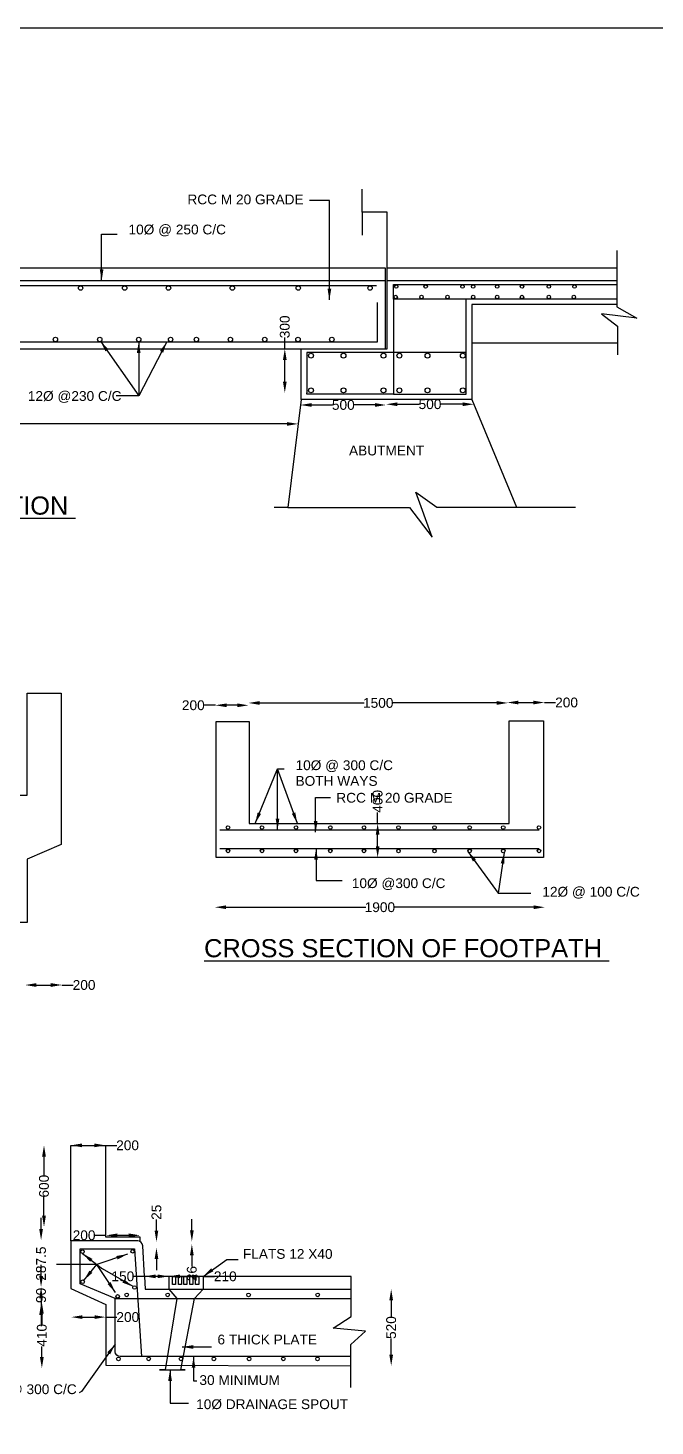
# Model space of a CAD drawing. Header units: millimetres. Extents: x 2502738 to 2517371, y 44292637 to 44301550.
# Drawn here: x 2512154 to 2514396, y 44296547 to 44301550 of the extents above; entities that cross this region are included whole.
import ezdxf

# ---------------------------------------------------------------- set-up
doc = ezdxf.new("R2010")
doc.units = ezdxf.units.MM
doc.header["$MEASUREMENT"] = 0
doc.layers.add('DIMENSION', color=7, linetype='Continuous')
doc.layers.add('DRAWING', color=2, linetype='Continuous')
doc.styles.get("Standard").update_dxf_attribs({"font": 'arial.ttf', "height": 35})
doc.dimstyles.get("Standard").update_dxf_attribs({"dimtxt": 40, "dimasz": 40, "dimexe": 0.18, "dimexo": 0.0625, "dimgap": 0.09, "dimtad": 0, "dimdec": 0, "dimzin": 0, "dimdsep": 46, "dimtxsty": 'Standard', "dimcen": 0.09, "dimse1": 1, "dimse2": 1, "dimadec": 0, "dimazin": 0, "dimtfac": 1, "dimtdec": 0, "dimtofl": 0, "dimtmove": 0, "dimatfit": 3, "dimfxl": 1, "dimtolj": 1, "dimtzin": 0, "dimarcsym": 0})

# ---------------------------------------------------------------- blocks, each defined once
blk = doc.blocks.new('*D71')
at = {"layer": 'Defpoints', "color": 0, "transparency": 16777216}
for p in [(2510069.2, 44300127.3), (2513119.4, 44300133.3), (2513119.4, 44300133.3)]:
    blk.add_point(p, dxfattribs=at)
at = {"layer": 'DIMENSION', "color": 0, "lineweight": -2, "transparency": 16777216}
for p, q in [((2510109.2, 44300133.3), (2511542, 44300133.3)), ((2513079.4, 44300133.3), (2511646.6, 44300133.3))]:
    blk.add_line(p, q, dxfattribs=at)
at = {"layer": 'DIMENSION', "color": 0, "transparency": 16777216}
for points in [[(2510109.2, 44300139.9), (2510109.2, 44300126.6), (2510069.2, 44300133.3)], [(2513079.4, 44300139.9), (2513079.4, 44300126.6), (2513119.4, 44300133.3)]]:
    blk.add_solid(points, dxfattribs=at)
at = {"layer": 'DIMENSION', "color": 0, "transparency": 16777216, "insert": (2511594.3, 44300133.3), "char_height": 35, "attachment_point": 5}
blk.add_mtext('\\A1;5700', dxfattribs=at)
blk = doc.blocks.new('*D72')
at = {"layer": 'Defpoints', "color": 0, "transparency": 16777216}
for p in [(2513066.6, 44300402), (2513071.9, 44300402), (2513066.6, 44300244.5)]:
    blk.add_point(p, dxfattribs=at)
at = {"layer": 'DIMENSION', "color": 0, "lineweight": -2, "transparency": 16777216}
for p, q in [((2513071.9, 44300402), (2513071.9, 44300442)), ((2513071.9, 44300284.5), (2513071.9, 44300362))]:
    blk.add_line(p, q, dxfattribs=at)
at = {"layer": 'DIMENSION', "color": 0, "transparency": 16777216}
for points in [[(2513065.2, 44300362), (2513078.5, 44300362), (2513071.9, 44300402)], [(2513065.2, 44300284.5), (2513078.5, 44300284.5), (2513071.9, 44300244.5)]]:
    blk.add_solid(points, dxfattribs=at)
at = {"layer": 'DIMENSION', "color": 0, "transparency": 16777216, "insert": (2513071.9, 44300480.7), "char_height": 35, "attachment_point": 5, "rotation": 90}
blk.add_mtext('\\A1;300', dxfattribs=at)
blk = doc.blocks.new('*D73')
at = {"layer": 'Defpoints', "color": 0, "transparency": 16777216}
for p in [(2513127.8, 44300201), (2513127.8, 44300201), (2513434.2, 44300202.6)]:
    blk.add_point(p, dxfattribs=at)
at = {"layer": 'DIMENSION', "color": 0, "lineweight": -2, "transparency": 16777216}
for p, q in [((2513167.8, 44300201), (2513242.3, 44300201)), ((2513394.2, 44300201), (2513319.7, 44300201))]:
    blk.add_line(p, q, dxfattribs=at)
at = {"layer": 'DIMENSION', "color": 0, "transparency": 16777216}
for points in [[(2513167.8, 44300207.7), (2513167.8, 44300194.4), (2513127.8, 44300201)], [(2513394.2, 44300207.7), (2513394.2, 44300194.4), (2513434.2, 44300201)]]:
    blk.add_solid(points, dxfattribs=at)
at = {"layer": 'DIMENSION', "color": 0, "transparency": 16777216, "insert": (2513281, 44300201), "char_height": 35, "attachment_point": 5}
blk.add_mtext('\\A1;500', dxfattribs=at)
blk = doc.blocks.new('*D74')
at = {"layer": 'Defpoints', "color": 0, "transparency": 16777216}
for p in [(2513434.2, 44300201), (2513747.8, 44300203.7), (2513747.8, 44300203.7)]:
    blk.add_point(p, dxfattribs=at)
at = {"layer": 'DIMENSION', "color": 0, "lineweight": -2, "transparency": 16777216}
for p, q in [((2513474.2, 44300203.7), (2513552.3, 44300203.7)), ((2513707.8, 44300203.7), (2513629.7, 44300203.7))]:
    blk.add_line(p, q, dxfattribs=at)
at = {"layer": 'DIMENSION', "color": 0, "transparency": 16777216}
for points in [[(2513474.2, 44300210.4), (2513474.2, 44300197), (2513434.2, 44300203.7)], [(2513707.8, 44300210.4), (2513707.8, 44300197), (2513747.8, 44300203.7)]]:
    blk.add_solid(points, dxfattribs=at)
at = {"layer": 'DIMENSION', "color": 0, "transparency": 16777216, "insert": (2513591, 44300203.7), "char_height": 35, "attachment_point": 5}
blk.add_mtext('\\A1;500', dxfattribs=at)
blk = doc.blocks.new('*D85')
at = {"layer": 'Defpoints', "color": 0, "transparency": 16777216}
for p in [(2512143.4, 44298124.7), (2512275.2, 44298125.5), (2512275.2, 44298124.7)]:
    blk.add_point(p, dxfattribs=at)
at = {"layer": 'DIMENSION', "color": 0, "lineweight": -2, "transparency": 16777216}
for p, q in [((2512183.4, 44298125.5), (2512235.2, 44298125.5)), ((2512275.2, 44298125.5), (2512315.2, 44298125.5))]:
    blk.add_line(p, q, dxfattribs=at)
at = {"layer": 'DIMENSION', "color": 0, "transparency": 16777216}
for points in [[(2512183.4, 44298132.2), (2512183.4, 44298118.8), (2512143.4, 44298125.5)], [(2512235.2, 44298132.2), (2512235.2, 44298118.8), (2512275.2, 44298125.5)]]:
    blk.add_solid(points, dxfattribs=at)
at = {"layer": 'DIMENSION', "color": 0, "transparency": 16777216, "insert": (2512354.2, 44298125.5), "char_height": 35, "attachment_point": 5}
blk.add_mtext('\\A1;200', dxfattribs=at)
blk = doc.blocks.new('*D88')
at = {"layer": 'Defpoints', "color": 0, "transparency": 16777216}
for p in [(2512823.7, 44299126.5), (2512823.7, 44299125.7), (2512942, 44299125.7)]:
    blk.add_point(p, dxfattribs=at)
at = {"layer": 'DIMENSION', "color": 0, "lineweight": -2, "transparency": 16777216}
for p, q in [((2512823.7, 44299126.5), (2512783.7, 44299126.5)), ((2512902, 44299126.5), (2512863.7, 44299126.5))]:
    blk.add_line(p, q, dxfattribs=at)
at = {"layer": 'DIMENSION', "color": 0, "transparency": 16777216}
for points in [[(2512863.7, 44299133.1), (2512863.7, 44299119.8), (2512823.7, 44299126.5)], [(2512902, 44299133.1), (2512902, 44299119.8), (2512942, 44299126.5)]]:
    blk.add_solid(points, dxfattribs=at)
at = {"layer": 'DIMENSION', "color": 0, "transparency": 16777216, "insert": (2512744.7, 44299126.5), "char_height": 35, "attachment_point": 5}
blk.add_mtext('\\A1;200', dxfattribs=at)
blk = doc.blocks.new('*D89')
at = {"layer": 'Defpoints', "color": 0, "transparency": 16777216}
for p in [(2512942, 44299125.7), (2513869.9, 44299134.8), (2513869.9, 44299125.7)]:
    blk.add_point(p, dxfattribs=at)
at = {"layer": 'DIMENSION', "color": 0, "lineweight": -2, "transparency": 16777216}
for p, q in [((2512982, 44299134.8), (2513355.3, 44299134.8)), ((2513829.9, 44299134.8), (2513456.6, 44299134.8))]:
    blk.add_line(p, q, dxfattribs=at)
at = {"layer": 'DIMENSION', "color": 0, "transparency": 16777216}
for points in [[(2512982, 44299141.5), (2512982, 44299128.1), (2512942, 44299134.8)], [(2513829.9, 44299141.5), (2513829.9, 44299128.1), (2513869.9, 44299134.8)]]:
    blk.add_solid(points, dxfattribs=at)
at = {"layer": 'DIMENSION', "color": 0, "transparency": 16777216, "insert": (2513405.9, 44299134.8), "char_height": 35, "attachment_point": 5}
blk.add_mtext('\\A1;1500', dxfattribs=at)
blk = doc.blocks.new('*D90')
at = {"layer": 'Defpoints', "color": 0, "transparency": 16777216}
for p in [(2513866.9, 44299135.3), (2514000.3, 44299136.3), (2514000.3, 44299135.3)]:
    blk.add_point(p, dxfattribs=at)
at = {"layer": 'DIMENSION', "color": 0, "lineweight": -2, "transparency": 16777216}
for p, q in [((2513906.9, 44299136.3), (2513960.3, 44299136.3)), ((2514000.3, 44299136.3), (2514040.3, 44299136.3))]:
    blk.add_line(p, q, dxfattribs=at)
at = {"layer": 'DIMENSION', "color": 0, "transparency": 16777216}
for points in [[(2513906.9, 44299143), (2513906.9, 44299129.7), (2513866.9, 44299136.3)], [(2513960.3, 44299143), (2513960.3, 44299129.7), (2514000.3, 44299136.3)]]:
    blk.add_solid(points, dxfattribs=at)
at = {"layer": 'DIMENSION', "color": 0, "transparency": 16777216, "insert": (2514079.3, 44299136.3), "char_height": 35, "attachment_point": 5}
blk.add_mtext('\\A1;200', dxfattribs=at)
blk = doc.blocks.new('*D91')
at = {"layer": 'Defpoints', "color": 0, "transparency": 16777216}
for p in [(2513403.8, 44298703.4), (2513403.8, 44298703.4), (2513403.8, 44298582.1)]:
    blk.add_point(p, dxfattribs=at)
at = {"layer": 'DIMENSION', "color": 0, "lineweight": -2, "transparency": 16777216}
for p, q in [((2513403.8, 44298703.4), (2513403.8, 44298743.4)), ((2513403.8, 44298622.1), (2513403.8, 44298663.4))]:
    blk.add_line(p, q, dxfattribs=at)
at = {"layer": 'DIMENSION', "color": 0, "transparency": 16777216}
for points in [[(2513397.2, 44298663.4), (2513410.5, 44298663.4), (2513403.8, 44298703.4)], [(2513397.2, 44298622.1), (2513410.5, 44298622.1), (2513403.8, 44298582.1)]]:
    blk.add_solid(points, dxfattribs=at)
at = {"layer": 'DIMENSION', "color": 0, "transparency": 16777216, "insert": (2513403.8, 44298782.8), "char_height": 35, "attachment_point": 5, "rotation": 90}
blk.add_mtext('\\A1;400', dxfattribs=at)
blk = doc.blocks.new('*D92')
at = {"layer": 'Defpoints', "color": 0, "transparency": 16777216}
for p in [(2512822.2, 44298400.3), (2514001.4, 44298403.8), (2514001.4, 44298400.3)]:
    blk.add_point(p, dxfattribs=at)
at = {"layer": 'DIMENSION', "color": 0, "lineweight": -2, "transparency": 16777216}
for p, q in [((2512862.2, 44298403.8), (2513361.1, 44298403.8)), ((2513961.4, 44298403.8), (2513462.4, 44298403.8))]:
    blk.add_line(p, q, dxfattribs=at)
at = {"layer": 'DIMENSION', "color": 0, "transparency": 16777216}
for points in [[(2512862.2, 44298410.5), (2512862.2, 44298397.2), (2512822.2, 44298403.8)], [(2513961.4, 44298410.5), (2513961.4, 44298397.2), (2514001.4, 44298403.8)]]:
    blk.add_solid(points, dxfattribs=at)
at = {"layer": 'DIMENSION', "color": 0, "transparency": 16777216, "insert": (2513411.8, 44298403.8), "char_height": 35, "attachment_point": 5}
blk.add_mtext('\\A1;1900', dxfattribs=at)
blk = doc.blocks.new('*D93')
at = {"layer": 'Defpoints', "color": 0, "transparency": 16777216}
for p in [(2512307.1, 44297551.8), (2512430.7, 44297551.8), (2512430.7, 44297551.8)]:
    blk.add_point(p, dxfattribs=at)
at = {"layer": 'DIMENSION', "color": 0, "lineweight": -2, "transparency": 16777216}
for p, q in [((2512347.1, 44297551.8), (2512390.7, 44297551.8)), ((2512430.7, 44297551.8), (2512470.7, 44297551.8))]:
    blk.add_line(p, q, dxfattribs=at)
at = {"layer": 'DIMENSION', "color": 0, "transparency": 16777216}
for points in [[(2512347.1, 44297558.4), (2512347.1, 44297545.1), (2512307.1, 44297551.8)], [(2512390.7, 44297558.4), (2512390.7, 44297545.1), (2512430.7, 44297551.8)]]:
    blk.add_solid(points, dxfattribs=at)
at = {"layer": 'DIMENSION', "color": 0, "transparency": 16777216, "insert": (2512509.7, 44297551.8), "char_height": 35, "attachment_point": 5}
blk.add_mtext('\\A1;200', dxfattribs=at)
blk = doc.blocks.new('*D94')
at = {"layer": 'Defpoints', "color": 0, "transparency": 16777216}
for p in [(2512307.1, 44297551.8), (2512210.8, 44297259.7), (2512307.1, 44297259.7)]:
    blk.add_point(p, dxfattribs=at)
at = {"layer": 'DIMENSION', "color": 0, "lineweight": -2, "transparency": 16777216}
for p, q in [((2512210.8, 44297511.8), (2512210.8, 44297444.5)), ((2512210.8, 44297299.7), (2512210.8, 44297367))]:
    blk.add_line(p, q, dxfattribs=at)
at = {"layer": 'DIMENSION', "color": 0, "transparency": 16777216}
for points in [[(2512204.1, 44297511.8), (2512217.5, 44297511.8), (2512210.8, 44297551.8)], [(2512204.1, 44297299.7), (2512217.5, 44297299.7), (2512210.8, 44297259.7)]]:
    blk.add_solid(points, dxfattribs=at)
at = {"layer": 'DIMENSION', "color": 0, "transparency": 16777216, "insert": (2512210.8, 44297405.8), "char_height": 35, "attachment_point": 5, "rotation": 90}
blk.add_mtext('\\A1;600', dxfattribs=at)
blk = doc.blocks.new('*D95')
at = {"layer": 'Defpoints', "color": 0, "transparency": 16777216}
for p in [(2512205.1, 44297212.6), (2512200.4, 44297044.7), (2512205.1, 44297044.7)]:
    blk.add_point(p, dxfattribs=at)
at = {"layer": 'DIMENSION', "color": 0, "lineweight": -2, "transparency": 16777216}
for p, q in [((2512200.4, 44297252.6), (2512200.4, 44297292.6)), ((2512200.4, 44297004.7), (2512200.4, 44296964.7))]:
    blk.add_line(p, q, dxfattribs=at)
at = {"layer": 'DIMENSION', "color": 0, "transparency": 16777216}
for points in [[(2512193.8, 44297252.6), (2512207.1, 44297252.6), (2512200.4, 44297212.6)], [(2512193.8, 44297004.7), (2512207.1, 44297004.7), (2512200.4, 44297044.7)]]:
    blk.add_solid(points, dxfattribs=at)
at = {"layer": 'DIMENSION', "color": 0, "transparency": 16777216, "insert": (2512200.4, 44297128.6), "char_height": 35, "attachment_point": 5, "rotation": 90}
blk.add_mtext('\\A1;287.5', dxfattribs=at)
blk = doc.blocks.new('*D96')
at = {"layer": 'Defpoints', "color": 0, "transparency": 16777216}
for p in [(2512205.1, 44297044.7), (2512200.4, 44296984.7), (2512200.4, 44296984.7)]:
    blk.add_point(p, dxfattribs=at)
at = {"layer": 'DIMENSION', "color": 0, "lineweight": -2, "transparency": 16777216}
for p, q in [((2512200.4, 44297084.7), (2512200.4, 44297124.7)), ((2512200.4, 44296944.7), (2512200.4, 44296904.7))]:
    blk.add_line(p, q, dxfattribs=at)
at = {"layer": 'DIMENSION', "color": 0, "transparency": 16777216}
for points in [[(2512193.8, 44297084.7), (2512207.1, 44297084.7), (2512200.4, 44297044.7)], [(2512193.8, 44296944.7), (2512207.1, 44296944.7), (2512200.4, 44296984.7)]]:
    blk.add_solid(points, dxfattribs=at)
at = {"layer": 'DIMENSION', "color": 0, "transparency": 16777216, "insert": (2512200.4, 44297014.7), "char_height": 35, "attachment_point": 5, "rotation": 90}
blk.add_mtext('\\A1;90', dxfattribs=at)
blk = doc.blocks.new('*D97')
at = {"layer": 'Defpoints', "color": 0, "transparency": 16777216}
for p in [(2512200.4, 44296989.7), (2512200.4, 44296754.2), (2512203.2, 44296754.2)]:
    blk.add_point(p, dxfattribs=at)
at = {"layer": 'DIMENSION', "color": 0, "lineweight": -2, "transparency": 16777216}
for p, q in [((2512203.2, 44296949.7), (2512203.2, 44296911.4)), ((2512203.2, 44296794.2), (2512203.2, 44296832.6))]:
    blk.add_line(p, q, dxfattribs=at)
at = {"layer": 'DIMENSION', "color": 0, "transparency": 16777216}
for points in [[(2512196.5, 44296949.7), (2512209.8, 44296949.7), (2512203.2, 44296989.7)], [(2512196.5, 44296794.2), (2512209.8, 44296794.2), (2512203.2, 44296754.2)]]:
    blk.add_solid(points, dxfattribs=at)
at = {"layer": 'DIMENSION', "color": 0, "transparency": 16777216, "insert": (2512203.2, 44296872), "char_height": 35, "attachment_point": 5, "rotation": 90}
blk.add_mtext('\\A1;410', dxfattribs=at)
blk = doc.blocks.new('*D98')
at = {"layer": 'Defpoints', "color": 0, "transparency": 16777216}
for p in [(2512308.3, 44296937.2), (2512431.5, 44296937.2), (2512431.5, 44296937.2)]:
    blk.add_point(p, dxfattribs=at)
at = {"layer": 'DIMENSION', "color": 0, "lineweight": -2, "transparency": 16777216}
for p, q in [((2512348.3, 44296937.2), (2512391.5, 44296937.2)), ((2512431.5, 44296937.2), (2512471.5, 44296937.2))]:
    blk.add_line(p, q, dxfattribs=at)
at = {"layer": 'DIMENSION', "color": 0, "transparency": 16777216}
for points in [[(2512348.3, 44296943.8), (2512348.3, 44296930.5), (2512308.3, 44296937.2)], [(2512391.5, 44296943.8), (2512391.5, 44296930.5), (2512431.5, 44296937.2)]]:
    blk.add_solid(points, dxfattribs=at)
at = {"layer": 'DIMENSION', "color": 0, "transparency": 16777216, "insert": (2512510.5, 44296937.2), "char_height": 35, "attachment_point": 5}
blk.add_mtext('\\A1;200', dxfattribs=at)
blk = doc.blocks.new('*D99')
at = {"layer": 'Defpoints', "color": 0, "transparency": 16777216}
for p in [(2512569.9, 44297083), (2512569.9, 44297083), (2512656.9, 44297083)]:
    blk.add_point(p, dxfattribs=at)
at = {"layer": 'DIMENSION', "color": 0, "lineweight": -2, "transparency": 16777216}
for p, q in [((2512569.9, 44297083), (2512529.9, 44297083)), ((2512616.9, 44297083), (2512609.9, 44297083))]:
    blk.add_line(p, q, dxfattribs=at)
at = {"layer": 'DIMENSION', "color": 0, "transparency": 16777216}
for points in [[(2512609.9, 44297089.7), (2512609.9, 44297076.4), (2512569.9, 44297083)], [(2512616.9, 44297089.7), (2512616.9, 44297076.4), (2512656.9, 44297083)]]:
    blk.add_solid(points, dxfattribs=at)
at = {"layer": 'DIMENSION', "color": 0, "transparency": 16777216, "insert": (2512492.8, 44297083), "char_height": 35, "attachment_point": 5}
blk.add_mtext('\\A1;150', dxfattribs=at)
blk = doc.blocks.new('*D100')
at = {"layer": 'Defpoints', "color": 0, "transparency": 16777216}
for p in [(2512656.9, 44297083), (2512780.1, 44297083), (2512780.1, 44297083)]:
    blk.add_point(p, dxfattribs=at)
at = {"layer": 'DIMENSION', "color": 0, "lineweight": -2, "transparency": 16777216}
for p, q in [((2512696.9, 44297083), (2512740.1, 44297083)), ((2512780.1, 44297083), (2512820.1, 44297083))]:
    blk.add_line(p, q, dxfattribs=at)
at = {"layer": 'DIMENSION', "color": 0, "transparency": 16777216}
for points in [[(2512696.9, 44297089.7), (2512696.9, 44297076.4), (2512656.9, 44297083)], [(2512740.1, 44297089.7), (2512740.1, 44297076.4), (2512780.1, 44297083)]]:
    blk.add_solid(points, dxfattribs=at)
at = {"layer": 'DIMENSION', "color": 0, "transparency": 16777216, "insert": (2512859.1, 44297083), "char_height": 35, "attachment_point": 5}
blk.add_mtext('\\A1;210', dxfattribs=at)
blk = doc.blocks.new('*D101')
at = {"layer": 'Defpoints', "color": 0, "transparency": 16777216}
for p in [(2512613, 44297206.8), (2512615.7, 44297206.8), (2512615.7, 44297185.3)]:
    blk.add_point(p, dxfattribs=at)
at = {"layer": 'DIMENSION', "color": 0, "lineweight": -2, "transparency": 16777216}
for p, q in [((2512613, 44297246.8), (2512613, 44297286.8)), ((2512613, 44297145.3), (2512613, 44297105.3))]:
    blk.add_line(p, q, dxfattribs=at)
at = {"layer": 'DIMENSION', "color": 0, "transparency": 16777216}
for points in [[(2512606.3, 44297246.8), (2512619.6, 44297246.8), (2512613, 44297206.8)], [(2512606.3, 44297145.3), (2512619.6, 44297145.3), (2512613, 44297185.3)]]:
    blk.add_solid(points, dxfattribs=at)
at = {"layer": 'DIMENSION', "color": 0, "transparency": 16777216, "insert": (2512613, 44297312.4), "char_height": 35, "attachment_point": 5, "rotation": 90}
blk.add_mtext('\\A1;25', dxfattribs=at)
blk = doc.blocks.new('*D102')
at = {"layer": 'Defpoints', "color": 0, "transparency": 16777216}
for p in [(2512433.2, 44297229.8), (2512433.2, 44297209.8), (2512553.9, 44297206.3)]:
    blk.add_point(p, dxfattribs=at)
at = {"layer": 'DIMENSION', "color": 0, "lineweight": -2, "transparency": 16777216}
for p, q in [((2512433.2, 44297229.8), (2512393.2, 44297229.8)), ((2512513.9, 44297229.8), (2512473.2, 44297229.8))]:
    blk.add_line(p, q, dxfattribs=at)
at = {"layer": 'DIMENSION', "color": 0, "transparency": 16777216}
for points in [[(2512473.2, 44297236.5), (2512473.2, 44297223.1), (2512433.2, 44297229.8)], [(2512513.9, 44297236.5), (2512513.9, 44297223.1), (2512553.9, 44297229.8)]]:
    blk.add_solid(points, dxfattribs=at)
at = {"layer": 'DIMENSION', "color": 0, "transparency": 16777216, "insert": (2512354.2, 44297229.8), "char_height": 35, "attachment_point": 5}
blk.add_mtext('\\A1;200', dxfattribs=at)
blk = doc.blocks.new('*D103')
at = {"layer": 'Defpoints', "color": 0, "transparency": 16777216}
for p in [(2512553.9, 44297207.9), (2512611.6, 44297198.3), (2512739.5, 44297198.3)]:
    blk.add_point(p, dxfattribs=at)
at = {"layer": 'DIMENSION', "color": 0, "lineweight": -2, "transparency": 16777216}
for p, q in [((2512739.5, 44297247.9), (2512739.5, 44297287.9)), ((2512739.5, 44297158.3), (2512739.5, 44297118.3))]:
    blk.add_line(p, q, dxfattribs=at)
at = {"layer": 'DIMENSION', "color": 0, "transparency": 16777216}
for points in [[(2512732.8, 44297247.9), (2512746.2, 44297247.9), (2512739.5, 44297207.9)], [(2512732.8, 44297158.3), (2512746.2, 44297158.3), (2512739.5, 44297198.3)]]:
    blk.add_solid(points, dxfattribs=at)
at = {"layer": 'DIMENSION', "color": 0, "transparency": 16777216, "insert": (2512739.5, 44297092.9), "char_height": 35, "attachment_point": 5, "rotation": 90}
blk.add_mtext('\\A1;26', dxfattribs=at)
blk = doc.blocks.new('*D104')
at = {"layer": 'Defpoints', "color": 0, "transparency": 16777216}
for p in [(2513309.1, 44297037), (2513308.1, 44296762.7), (2513452.2, 44296762.7)]:
    blk.add_point(p, dxfattribs=at)
at = {"layer": 'DIMENSION', "color": 0, "lineweight": -2, "transparency": 16777216}
for p, q in [((2513452.2, 44296997), (2513452.2, 44296938.5)), ((2513452.2, 44296802.7), (2513452.2, 44296861.1))]:
    blk.add_line(p, q, dxfattribs=at)
at = {"layer": 'DIMENSION', "color": 0, "transparency": 16777216}
for points in [[(2513445.6, 44296997), (2513458.9, 44296997), (2513452.2, 44297037)], [(2513445.6, 44296802.7), (2513458.9, 44296802.7), (2513452.2, 44296762.7)]]:
    blk.add_solid(points, dxfattribs=at)
at = {"layer": 'DIMENSION', "color": 0, "transparency": 16777216, "insert": (2513452.2, 44296899.8), "char_height": 35, "attachment_point": 5, "rotation": 90}
blk.add_mtext('\\A1;520', dxfattribs=at)

msp = doc.modelspace()

# ---------------------------------------------------------------- linework, layer by layer
at = {"layer": 'DIMENSION', "color": 0}
msp.add_lwpolyline([(2517370.7, 44292637.1), (2502738.4, 44292637.1), (2502738.4, 44301550.2), (2517370.7, 44301550.2)], close=True, dxfattribs=at)
at = {"layer": 'DRAWING', "color": 0}
for points in [[(2513348.8, 44300891.3), (2513348.8, 44300973.8)], [(2513130.3, 44300221.2), (2513130.3, 44300402), (2513438, 44300402), (2513438, 44300891.3), (2513348.8, 44300891.3), (2513348.8, 44300808.6)], [(2514259.5, 44300753.7), (2514259.5, 44300551.8), (2514331.1, 44300512), (2514204.4, 44300527.5), (2514262, 44300483.1), (2514262, 44300381)], [(2509768.1, 44300402), (2509768.1, 44300691.9), (2513430.9, 44300691.9), (2513430.9, 44300402)], [(2513438, 44300691.9), (2514259.5, 44300691.9)], [(2509768.1, 44300646.4), (2513430.9, 44300646.4)], [(2509798.4, 44300628.6), (2513399.4, 44300628.6)], [(2513438, 44300646.7), (2514259.5, 44300646.7)], [(2513461.1, 44300580), (2513461.1, 44300631.7), (2514259.5, 44300631.7)], [(2514259.5, 44300580), (2513720.7, 44300580), (2513461.1, 44300580), (2513461.1, 44300239.6), (2513720.4, 44300239.6), (2513720.4, 44300580)], [(2509797.8, 44300546.2), (2509797.8, 44300426.7), (2513402.9, 44300426.7), (2513402.9, 44300568.2)], [(2514259.5, 44300560.8), (2513740.6, 44300560.8), (2513740.6, 44300221.2), (2513130.3, 44300221.2), (2513082.3, 44299833.7), (2513034.3, 44299833.7)], [(2513740.6, 44300423.3), (2514262, 44300423.3)], [(2510069.2, 44300402), (2513130.3, 44300402)], [(2513720.4, 44300388.3), (2513151.1, 44300388.3), (2513151.1, 44300244.5)], [(2513461.1, 44300239.6), (2513151.1, 44300239.6), (2513151.1, 44300244.5)], [(2513740.6, 44300221.2), (2513899.9, 44299835.4)], [(2513082.3, 44299833.7), (2513517.2, 44299833.7), (2513599.2, 44299728.1), (2513540.8, 44299888.5), (2513615.1, 44299835.4), (2514111.1, 44299835.4)], [(2512826.5, 44298582.4), (2512826.5, 44299067.9), (2512943.9, 44299067.9), (2512943.9, 44298703.4), (2513874.6, 44298703.4), (2513874.6, 44299071), (2513996.9, 44299071), (2513996.9, 44298581.8), (2512826.5, 44298582.4)], [(2512840.1, 44298680.7), (2513981.3, 44298680.7)], [(2512840.1, 44298613.5), (2513981.3, 44298613.5)], [(2512307.1, 44297209.8), (2512307.1, 44297040.1), (2512431.5, 44296982.9), (2512431.5, 44296765.8), (2513308.5, 44296762.7)], [(2512465.4, 44296813.5), (2512465.4, 44297003.2), (2512340, 44297056.8), (2512340, 44297181), (2512535, 44297181), (2512559.9, 44296796)], [(2512569.9, 44297083), (2512573.1, 44297037), (2513309.1, 44297037)], [(2512656.9, 44297083), (2512656.9, 44297037)], [(2512780.1, 44297083), (2512780.1, 44297037)], [(2512656.9, 44297037), (2512685.7, 44297003.2), (2512643.9, 44296749.1), (2512623.7, 44296749.1), (2512643.9, 44296749.1), (2512715.7, 44296749.1), (2512700.4, 44296749.1), (2512748.9, 44297003.2), (2512780.1, 44297037)], [(2512465.4, 44297003.2), (2513309.1, 44297003.2)]]:
    msp.add_lwpolyline(points, dxfattribs=at)
for points in [[(2509235.6, 44298348.8), (2509235.6, 44298571.1), (2509114.1, 44298627.6), (2509114.1, 44299161.3), (2509240.8, 44299161.3), (2509240.8, 44298793.8), (2509368.2, 44298793.8, -0.38797), (2509378.1, 44298784.7), (2509393.3, 44298621.3), (2511993.6, 44298621.3), (2512004.7, 44298783.8, -0.408324), (2512028, 44298804.5), (2512150.4, 44298804.5), (2512150.4, 44299170), (2512271.9, 44299170), (2512271.9, 44298628.7), (2512150.5, 44298575.9), (2512150.5, 44298349.1), (2509235.6, 44298348.8)], [(2513308.5, 44296685.7), (2513308.5, 44296839.7), (2513360.4, 44296886.4), (2513244.2, 44296897.2), (2513309.1, 44296938.8), (2513309.1, 44297083), (2512569.9, 44297083), (2512564, 44297192.6, 0.39332), (2512546.2, 44297209.8), (2512307.1, 44297209.8), (2512307.1, 44297551.8), (2512430.7, 44297551.8), (2512430.7, 44297224.8), (2512553.7, 44297224.8), (2512553.9, 44297207.9)], [(2513308.5, 44296796), (2512483.4, 44296796, -0.406177), (2512465.4, 44296813.5, 0.045062)]]:
    msp.add_lwpolyline(points, format="xyb", dxfattribs=at)
for points in [[(2512670, 44297083), (2512681.1, 44297083), (2512681.1, 44297054), (2512670, 44297054)], [(2512691.4, 44297083), (2512702.6, 44297083), (2512702.6, 44297054), (2512691.4, 44297054)], [(2512710.8, 44297083), (2512721.9, 44297083), (2512721.9, 44297054), (2512710.8, 44297054)], [(2512731.8, 44297083), (2512742.9, 44297083), (2512742.9, 44297054), (2512731.8, 44297054)], [(2512753, 44297083), (2512764.1, 44297083), (2512764.1, 44297054), (2512753, 44297054)]]:
    msp.add_lwpolyline(points, close=True, dxfattribs=at)
for centre, radius in [((2512341.6, 44300619.4), 7.89), ((2512499.3, 44300619.4), 7.89), ((2512655.9, 44300619.4), 7.89), ((2512884.3, 44300619.4), 7.89), ((2513119.8, 44300619.4), 7.89), ((2513376.7, 44300619.4), 7.89), ((2513470.3, 44300624.8), 6.22), ((2513575.5, 44300624.8), 6.22), ((2513707.4, 44300624.8), 6.22), ((2513745.4, 44300624.8), 6.22), ((2513831.2, 44300624.8), 6.22), ((2513920, 44300624.8), 6.22), ((2514015.9, 44300624.8), 6.22), ((2514107.5, 44300624.8), 6.22), ((2513468.6, 44300587.4), 6.22), ((2513560.6, 44300587.4), 6.22), ((2513653.5, 44300587.4), 6.22), ((2513745.4, 44300587.4), 6.22), ((2513831.2, 44300587.4), 6.22), ((2513920, 44300587.4), 6.22), ((2514015.9, 44300587.4), 6.22), ((2514105.1, 44300587.3), 6.22), ((2512251.8, 44300435.5), 7.89), ((2512410.3, 44300435.5), 7.89), ((2512549.5, 44300435.5), 7.89), ((2512663.5, 44300435.5), 7.89), ((2512755.7, 44300435.5), 7.89), ((2512877.4, 44300435.5), 7.89), ((2513000.2, 44300435.5), 7.89), ((2513119.1, 44300435.5), 7.89), ((2513240.1, 44300435.5), 7.89), ((2513165.4, 44300377.6), 8.7), ((2513281.7, 44300377.6), 8.7), ((2513424.5, 44300377.6), 8.7), ((2513481.6, 44300377.6), 8.7), ((2513582, 44300377.6), 8.7), ((2513708.5, 44300377.6), 8.7), ((2513165.4, 44300253.4), 8.7), ((2513281.7, 44300253.4), 8.7), ((2513424.5, 44300253.4), 8.7), ((2513481.6, 44300253.4), 8.7), ((2513582, 44300253.4), 8.7), ((2513708.5, 44300253.4), 8.7), ((2512868.7, 44298689.2), 6.35), ((2512990.1, 44298689.2), 6.35), ((2513112.1, 44298689.2), 6.35), ((2513234.7, 44298689.2), 6.35), ((2513355.3, 44298689.2), 6.35), ((2513478.3, 44298689.2), 6.35), ((2513606.9, 44298689.2), 6.35), ((2513732.7, 44298689.2), 6.35), ((2513852.9, 44298689.2), 6.35), ((2513980.6, 44298689.2), 6.35), ((2512868.7, 44298605.2), 6.35), ((2512990.1, 44298605.2), 6.35), ((2513112.1, 44298605.2), 6.35), ((2513234.7, 44298605.2), 6.35), ((2513355.3, 44298605.2), 6.35), ((2513478.3, 44298605.2), 6.35), ((2513606.9, 44298605.2), 6.35), ((2513732.7, 44298605.2), 6.35), ((2513852.9, 44298605.2), 6.35), ((2513980.6, 44298605.2), 6.35), ((2512348.5, 44297171.5), 6.5), ((2512528, 44297172.4), 6.5), ((2512349.2, 44297063.5), 6.5), ((2512506.5, 44297016.5), 6.5), ((2512534.7, 44297043.1), 6.5), ((2512653.2, 44297016.5), 6.5), ((2512942.4, 44297016.5), 6.5), ((2513189.4, 44297016.5), 6.5), ((2512474.2, 44297011.4), 6.5), ((2512476.9, 44296787.6), 6.5), ((2512585.2, 44296787.6), 6.5), ((2512700.8, 44296787.6), 6.5), ((2512818.4, 44296787.6), 6.5), ((2512944.3, 44296787.6), 6.5), ((2513066.6, 44296787.6), 6.5), ((2513188.8, 44296787.6), 6.5)]:
    msp.add_circle(centre, radius, dxfattribs=at)

# ---------------------------------------------------------------- texts
for s, height, p in [('RCC M 20 GRADE', 35, (2512723.6, 44300919.1)), ('10Ø @ 250 C/C', 35, (2512513, 44300811.5)), ('12Ø @230 C/C ', 35, (2512153.1, 44300215.7)), ('ABUTMENT ', 35, (2513301.4, 44300020.6)), ('%%ULONGITUDINAL SECTION ', 65, (2511198.2, 44299808.7)), ('10Ø @ 300 C/C ', 35, (2513110.2, 44298894.5)), ('BOTH WAYS ', 35, (2513110.2, 44298838.3)), ('RCC M 20 GRADE ', 35, (2513256, 44298778.1)), ('10Ø @300 C/C ', 35, (2513311.4, 44298472.4)), ('12Ø @ 100 C/C ', 35, (2513992.6, 44298441.8)), ('%%UCROSS SECTION OF FOOTPATH ', 65, (2512783.3, 44298224.8)), ('FLATS 12 X40 ', 35, (2512922, 44297145.8)), ('6 THICK PLATE ', 35, (2512831.1, 44296839.5)), ('30 MINIMUM', 35, (2512766.6, 44296694.4)), ('6Ø @ 300 C/C', 35, (2512006.4, 44296661.7)), ('10Ø DRAINAGE SPOUT ', 35, (2512754.8, 44296608))]:
    msp.add_text(s, height=height, dxfattribs=at).set_placement(p)

# ---------------------------------------------------------------- dimensions: what is measured, and where the dimension line sits
at = {"layer": 'DIMENSION', "color": 0}
for base, p1, p2, text, picture, middle in [((2513071.9, 44300402), (2513066.6, 44300244.5), (2513066.6, 44300402), '300', '*D72', (2513071.9, 44300480.7)), ((2513403.8, 44298703.4), (2513403.8, 44298582.1), (2513403.8, 44298703.4), '400', '*D91', (2513403.8, 44298782.8)), ((2512210.8, 44297259.7), (2512307.1, 44297551.8), (2512307.1, 44297259.7), '600', '*D94', (2512210.8, 44297405.8)), ((2512613, 44297206.8), (2512615.7, 44297185.3), (2512615.7, 44297206.8), '25', '*D101', (2512613, 44297312.4)), ((2512200.4, 44297044.7), (2512205.1, 44297212.6), (2512205.1, 44297044.7), '287.5', '*D95', (2512200.4, 44297128.6)), ((2512739.5, 44297198.3), (2512553.9, 44297207.9), (2512611.6, 44297198.3), '26', '*D103', (2512739.5, 44297092.9)), ((2512200.4, 44296984.7), (2512205.1, 44297044.7), (2512200.4, 44296984.7), '90', '*D96', (2512200.4, 44297014.7)), ((2513452.2, 44296762.7), (2513309.1, 44297037), (2513308.1, 44296762.7), '520', '*D104', (2513452.2, 44296899.8)), ((2512203.2, 44296754.2), (2512200.4, 44296989.7), (2512200.4, 44296754.2), '410', '*D97', (2512203.2, 44296872))]:
    dim = msp.add_linear_dim(base=base, p1=p1, p2=p2, angle=90, text=text, dimstyle='Standard', dxfattribs=at)
    dim.commit()
    dim.dimension.update_dxf_attribs({"geometry": picture, "text_midpoint": middle})
for base, p1, p2, text, picture, middle in [((2513127.8, 44300201), (2513434.2, 44300202.6), (2513127.8, 44300201), '500', '*D73', (2513281, 44300201)), ((2513747.8, 44300203.7), (2513434.2, 44300201), (2513747.8, 44300203.7), '500', '*D74', (2513591, 44300203.7)), ((2513119.4, 44300133.3), (2510069.2, 44300127.3), (2513119.4, 44300133.3), '5700', '*D71', (2511594.3, 44300133.3)), ((2512823.7, 44299126.5), (2512942, 44299125.7), (2512823.7, 44299125.7), '200', '*D88', (2512744.7, 44299126.5)), ((2513869.9, 44299134.8), (2512942, 44299125.7), (2513869.9, 44299125.7), '1500', '*D89', (2513405.9, 44299134.8)), ((2514000.3, 44299136.3), (2513866.9, 44299135.3), (2514000.3, 44299135.3), '200', '*D90', (2514079.3, 44299136.3)), ((2514001.4, 44298403.8), (2512822.2, 44298400.3), (2514001.4, 44298400.3), '1900', '*D92', (2513411.8, 44298403.8)), ((2512275.2, 44298125.5), (2512143.4, 44298124.7), (2512275.2, 44298124.7), '200', '*D85', (2512354.2, 44298125.5)), ((2512430.7, 44297551.8), (2512307.1, 44297551.8), (2512430.7, 44297551.8), '200', '*D93', (2512509.7, 44297551.8)), ((2512433.2, 44297229.8), (2512553.9, 44297206.3), (2512433.2, 44297209.8), '200', '*D102', (2512354.2, 44297229.8)), ((2512569.9, 44297083), (2512656.9, 44297083), (2512569.9, 44297083), '150', '*D99', (2512492.8, 44297083)), ((2512780.1, 44297083), (2512656.9, 44297083), (2512780.1, 44297083), '210', '*D100', (2512859.1, 44297083)), ((2512431.5, 44296937.2), (2512308.3, 44296937.2), (2512431.5, 44296937.2), '200', '*D98', (2512510.5, 44296937.2))]:
    dim = msp.add_linear_dim(base=base, p1=p1, p2=p2, text=text, dimstyle='Standard', dxfattribs=at)
    dim.commit()
    dim.dimension.update_dxf_attribs({"geometry": picture, "text_midpoint": middle})

# ---------------------------------------------------------------- leaders
at = {"layer": 'DRAWING', "color": 0}
for points in [[(2513231.3, 44300576.8), (2513231.3, 44300932.9), (2513160.6, 44300932.9)], [(2512416.9, 44300646.4), (2512416.9, 44300812.3), (2512472.5, 44300812.3)], [(2512413, 44300429.5), (2512549.5, 44300233.6)], [(2512549.5, 44300427.6), (2512549.5, 44300233.6), (2512468.4, 44300233.6)], [(2512649.5, 44300426.7), (2512549.5, 44300233.6)], [(2512965.7, 44298703.4), (2513045.8, 44298898.8)], [(2513045.8, 44298680.7), (2513045.8, 44298898.8), (2513069.4, 44298898.8)], [(2513116.7, 44298703.4), (2513045.8, 44298898.8)], [(2513182.2, 44298672), (2513182.2, 44298796.2), (2513235.2, 44298796.2)], [(2513183.6, 44298613.5), (2513183.6, 44298499.8), (2513277.1, 44298499.8)], [(2513726.5, 44298603.7), (2513834.9, 44298454.4), (2513951.3, 44298454.4)], [(2513856.4, 44298599.8), (2513834.9, 44298454.4)], [(2512466.1, 44297025.4), (2512399.4, 44297125.3), (2512255.2, 44297125.3)], [(2512348.5, 44297165), (2512419.5, 44297109.7)], [(2512353.3, 44297068.6), (2512399.4, 44297125.3)], [(2512509.5, 44297162.4), (2512399.4, 44297125.3)], [(2512780.1, 44297083), (2512864.3, 44297143.2), (2512905, 44297143.2)], [(2512529.1, 44297046.3), (2512419.5, 44297109.7)], [(2512465.4, 44296840.2), (2512344.4, 44296670.6), (2512336.1, 44296666.1)], [(2512704.4, 44296830.4), (2512810.2, 44296830.4)], [(2512745.6, 44296796), (2512745.6, 44296709), (2512757.9, 44296709)], [(2512661.6, 44296749.1), (2512661.6, 44296628.7), (2512727.2, 44296628.7)]]:
    msp.add_leader(points, dimstyle='Standard', override={"dimgap": 0.09, "dimtad": 0}, dxfattribs=at)

doc.saveas('drawing.dxf')
